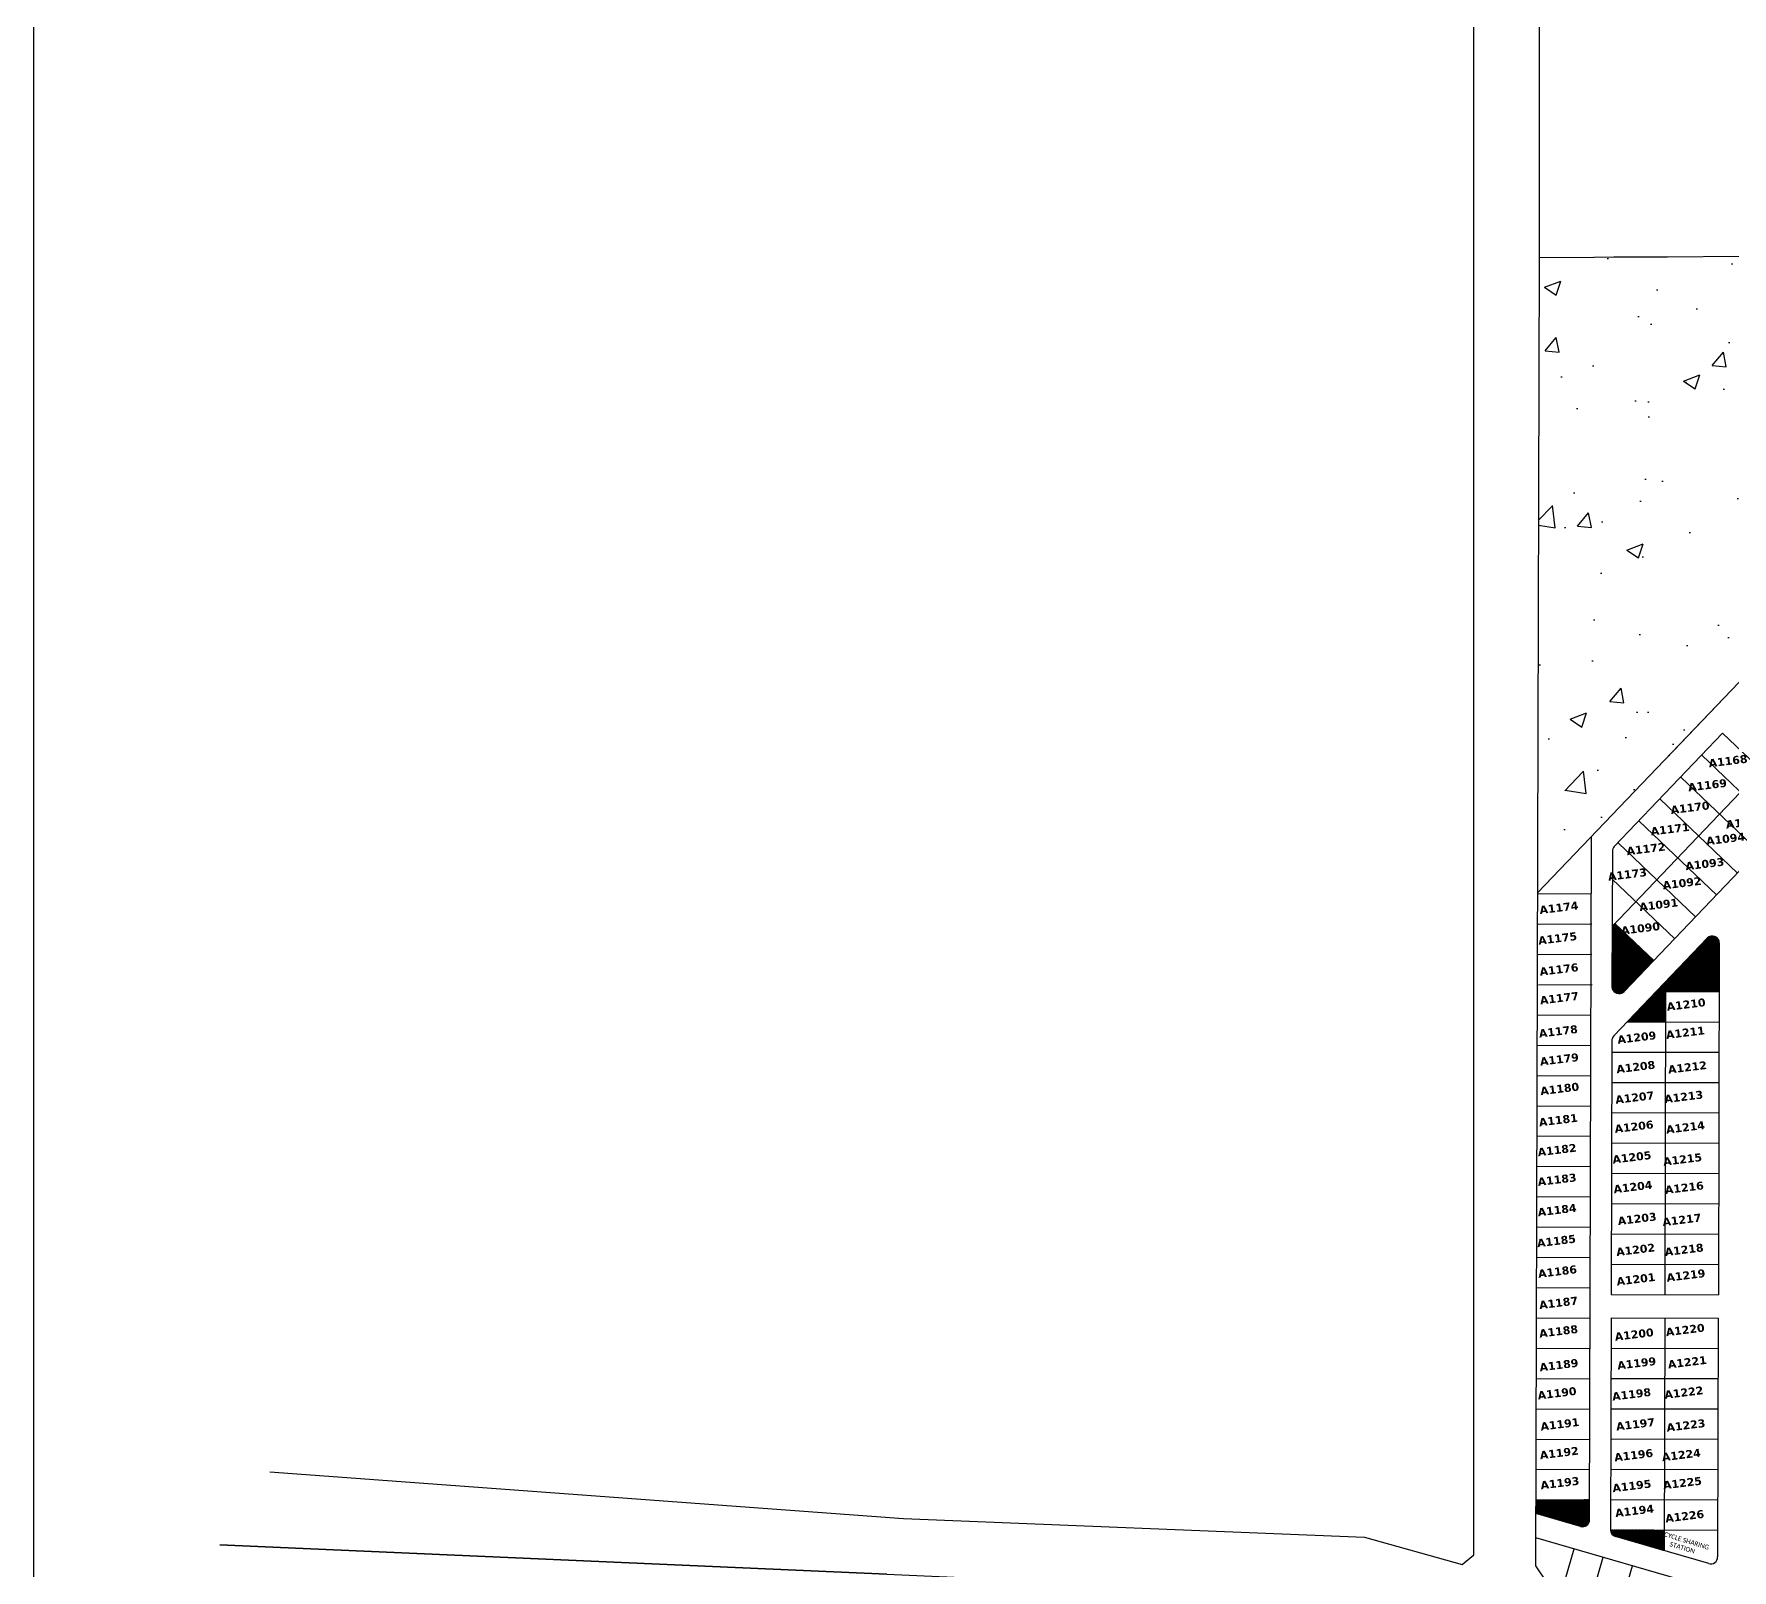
# Model space of a CAD drawing. Header units: millimetres. Extents: x 2359 to 301137, y 976657 to 981112.
# Drawn here: x 297951 to 298680, y 979455 to 980114 of the extents above; entities that cross this region are included whole.
import ezdxf

# ---------------------------------------------------------------- set-up
doc = ezdxf.new("R2010")
doc.units = ezdxf.units.MM
doc.header["$MEASUREMENT"] = 0
doc.layers.add('Annotation - Text_Pen_No__86', color=7, linetype='Continuous', lineweight=20, true_color=0x5555ff)
for name, color, linetype in [('DESIGNNN', 7, 'Continuous'), ('Gridcrosses', 7, 'Continuous'), ('Plines', 1, 'Continuous')]:
    doc.layers.add(name, color=color, linetype=linetype)
doc.styles.get("Standard").update_dxf_attribs({"font": 'arial.ttf'})
pattern_1 = [(45, (20960.45515, 4365.00687), (-0.088388347648, 0.088388347648), [])]

msp = doc.modelspace()

# ---------------------------------------------------------------- hatches: boundary and pattern name
h = msp.add_hatch()
h.set_pattern_fill('AR-CONC', color=256, scale=10)
h.set_pattern_definition([(50, (-3.133, 0.694), (71.7260183, -6.2752135), [7.5, -82.5]), (355, (-3.13, 0.694), (-13.8751334, 75.2192134), [6, -66]), (100.4514445, (2.844, 0.17), (57.8508847, 68.943999), [6.374019, -70.114211]), (46.1842, (-3.13, 20.69), (106.724133, -16.551928), [11.25, -123.75]), (96.635635, (5.76, 19.31), (93.466195, 97.41186), [9.561034, -105.171376]), (351.184164, (-3.13, 20.69), (93.466195, 97.41186), [9, -99]), (21, (6.867, 15.694), (59.6907052, -40.261889), [7.5, -82.5]), (326, (6.87, 15.694), (24.331533, 72.5150045), [6, -66]), (71.451445, (11.84, 12.34), (84.0222377, 32.2531153), [6.374019, -70.114211]), (37.5, (-3.133, 0.694), (1.2159855, 33.2893854), [0, -65.2, 0, -67, 0, -66.25]), (7.5, (-3.133, 0.694), (26.3069537, 39.4411712), [0, -38.2, 0, -63.7, 0, -25.25]), (327.5, (-25.433, 0.694), (53.3822436, -2.2554872), [0, -25, 0, -78, 0, -103.5]), (317.5, (-35.433, 0.694), (58.318617, 10.0104982), [0, -32.5, 0, -51.8, 0, -73.5])])
h.paths.add_polyline_path([(298596.13349, 979745.90109), (298596.86685, 980018.50989), (298737.49185, 980019.3688), (298855.28085, 980403.8308), (299131.78099, 980306.3323)])
h = msp.add_hatch()
h.set_pattern_fill('ANSI31', color=3)
h.set_pattern_definition(pattern_1)
h.paths.add_polyline_path([(298773.08215, 979737.96039), (298764.82816, 979745.83041), (298733.04482, 979712.5765), (298741.41854, 979704.59231)])
h.paths.add_polyline_path([(298771.71136, 979443.58121), (298771.97351, 979443.33126), (298787.80531, 979460.0153), (298779.08833, 979468.32677)])
h.paths.add_polyline_path([(298595.43295, 979485.49119), (298595.41731, 979479.67733), (298614.57331, 979474.11684, 0.498767686), (298618.4096, 979476.98993), (298618.4326, 979485.63167)])
h.paths.add_polyline_path([(298627.39853, 979472.65509, 0.334437547), (298629.56222, 979469.76594), (298650.37459, 979463.72465), (298650.39845, 979472.59322)])
h.paths.add_polyline_path([(298645.82265, 979466.33025), (298668.52312, 979459.38737), (298670.92125, 979467.22832), (298648.22079, 979474.1712)], flags=9)
h = msp.add_hatch()
h.set_pattern_fill('ANSI31', color=3)
h.set_pattern_definition(pattern_1)
h.paths.add_polyline_path([(298706.87096, 979676.99899, 0.78468467), (298701.82117, 979679.90816), (298684.73389, 979662.03028, 0.192345926), (298683.90263, 979659.96552), (298683.79134, 979618.5978, 0.869030207), (298689.67239, 979617.75338)])
h.paths.add_polyline_path([(298645.89423, 979716.91538), (298629.24819, 979732.78706), (298628.09508, 979731.58059), (298628.02548, 979705.70863, 0.677365567), (298633.1942, 979703.62774)])
h.paths.add_polyline_path([(298674.07604, 979724.43935, 0.677365567), (298668.90732, 979726.52025), (298647.0037, 979703.60318), (298674.01979, 979703.53051)])
h.paths.add_polyline_path([(298703.63384, 979729.56562), (298686.9878, 979745.43729), (298684.95253, 979743.30786, 0.192345926), (298684.12128, 979741.2431), (298684.0347, 979709.05965)])
h.paths.add_polyline_path([(298651.01987, 979703.59238), (298647.0037, 979703.60318), (298634.61042, 979690.63648), (298650.9849, 979690.59243)])

# ---------------------------------------------------------------- linework, layer by layer
for p, q in [((298596.13349, 979745.90109), (299131.78099, 980306.3323)), ((298596.86685, 980018.50989), (298619.8513, 980018.65028)), ((298651.8674, 980018.64347), (298628.86749, 980018.70535)), ((298629.01292, 979765.8288), (298675.47789, 979814.44365)), ((298675.47789, 979814.44365), (298708.85779, 979782.61654)), ((298666.50694, 979805.03502), (298699.88685, 979773.20792)), ((298628.09508, 979731.58059), (298692.12393, 979798.57197)), ((298657.536, 979795.6264), (298690.91591, 979763.7993)), ((298648.56506, 979786.21778), (298681.94497, 979754.39067)), ((298633.1942, 979703.62774), (298708.76996, 979782.70029)), ((298639.59412, 979776.80915), (298672.97403, 979744.98205)), ((298618.4096, 979476.98993), (298619.18955, 979770.02392)), ((298628.18166, 979763.76405), (298628.02548, 979705.70863)), ((298630.62318, 979767.40053), (298664.00308, 979735.57343)), ((298628.14947, 979751.79692), (298655.03214, 979726.1648)), ((298596.24678, 979745.50101), (298619.23865, 979745.64144)), ((298596.32618, 979732.50126), (298619.31805, 979732.64169)), ((298629.24819, 979732.78706), (298646.0612, 979716.75618)), ((298628.79427, 979684.55122), (298668.90732, 979726.52025)), ((298674.07604, 979724.43935), (298673.67007, 979573.53098)), ((298596.40558, 979719.5015), (298619.39745, 979719.64193)), ((298596.48498, 979706.50174), (298619.47685, 979706.64217)), ((298647.0037, 979703.60318), (298674.01979, 979703.53051)), ((298651.01987, 979703.59238), (298650.67015, 979573.59285)), ((298595.99252, 979693.49849), (298618.98624, 979693.63893)), ((298634.61042, 979690.63648), (298673.98482, 979690.53055)), ((298595.95755, 979680.49804), (298618.95164, 979680.63848)), ((298627.96301, 979682.48647), (298627.67024, 979573.65472)), ((298627.95001, 979677.65435), (298673.94985, 979677.5306)), ((298595.92257, 979667.49758), (298618.91703, 979667.63802)), ((298627.91504, 979664.65439), (298673.91487, 979664.53065)), ((298595.8876, 979654.49712), (298618.88243, 979654.63757)), ((298627.88007, 979651.65444), (298673.8799, 979651.53069)), ((298595.85263, 979641.49667), (298618.84783, 979641.63712)), ((298627.8451, 979638.65449), (298673.84493, 979638.53074)), ((298595.81765, 979628.49621), (298618.81323, 979628.63666)), ((298627.81012, 979625.65453), (298673.80996, 979625.53079)), ((298595.78268, 979615.49576), (298618.77862, 979615.63621)), ((298627.77515, 979612.65458), (298673.77499, 979612.53084)), ((298595.74771, 979602.4953), (298618.74402, 979602.63575)), ((298627.74018, 979599.65463), (298673.74001, 979599.53088)), ((298595.71273, 979589.49484), (298618.70942, 979589.6353)), ((298627.70521, 979586.65468), (298673.70504, 979586.53093)), ((298595.67776, 979576.49439), (298618.67482, 979576.63485)), ((298627.67024, 979573.65472), (298673.67007, 979573.53098)), ((298595.64279, 979563.49393), (298618.64021, 979563.63439)), ((298627.64334, 979563.65476), (298627.39853, 979472.65509)), ((298627.64334, 979563.65476), (298673.64317, 979563.53101)), ((298650.64325, 979563.59289), (298650.37459, 979463.72465)), ((298673.64317, 979563.53101), (298673.36745, 979461.03699)), ((298595.60781, 979550.49347), (298618.60561, 979550.63394)), ((298627.60836, 979550.65481), (298673.6082, 979550.53106)), ((298595.57284, 979537.49302), (298618.57101, 979537.63349)), ((298627.57339, 979537.65485), (298673.57323, 979537.53111)), ((298595.53787, 979524.49256), (298618.53641, 979524.63303)), ((298627.53842, 979524.6549), (298673.53825, 979524.53115)), ((298595.5029, 979511.49211), (298618.5018, 979511.63258)), ((298627.50345, 979511.65495), (298673.50328, 979511.5312)), ((298595.46792, 979498.49165), (298618.4672, 979498.63212)), ((298627.46848, 979498.65499), (298673.46831, 979498.53125)), ((298614.57331, 979474.11684), (298595.41731, 979479.67733)), ((298595.43295, 979485.49119), (298618.4326, 979485.63167)), ((298627.43351, 979485.65504), (298673.43334, 979485.5313)), ((298627.39853, 979472.65509), (298673.39837, 979472.53134)), ((298669.53115, 979458.16399), (298629.56222, 979469.76594)), ((298605.37612, 979442.42438), (298611.78777, 979464.51263)), ((298617.86078, 979438.80041), (298624.27243, 979460.88866)), ((298630.34544, 979435.17643), (298636.75709, 979457.26468))]:
    msp.add_line(p, q)
msp.add_lwpolyline([(298596.86685, 980018.50989), (298737.49185, 980019.3688), (298855.28085, 980403.8308)])
for centre, start, end in [((298631.18165, 979763.75598), 136.29530829, 179.84586644), ((298671.07605, 979724.44742), 359.84586644, 136.29530829), ((298631.02547, 979705.70056), 179.84586644, 316.29530829), ((298630.963, 979682.4784), 136.29530829, 179.84586644), ((298615.40961, 979476.99791), 253.81334663, 359.84749961), ((298630.39852, 979472.64702), 179.84586644, 253.81334663), ((298670.36746, 979461.04506), 253.81334663, 359.84586644)]:
    msp.add_arc(centre, 3, start, end)
at = {"layer": 'DESIGNNN', "color": 7}
msp.add_lwpolyline([(297950.96213, 981111.86539), (301100.96213, 981111.86539), (301100.96213, 976656.86539), (297950.96213, 976656.86539)], close=True, dxfattribs=at)
at = {"layer": 'DESIGNNN', "color": 1}
msp.add_lwpolyline([(298651.28893, 979803.6085), (298962.70412, 980129.48526)], dxfattribs=at)
at = {"layer": 'DESIGNNN', "color": 7}
msp.add_lwpolyline([(298743.74082, 979402.26067), (298605.37612, 979442.42438), (298595.35685, 979457.2018), (298596.86685, 980018.50989)], dxfattribs=at)
msp.add_lwpolyline([(298743.71389, 979402.17033), (298749.31583, 979421.46789, 0.41421853), (298747.27107, 979425.18532), (298595.38932, 979469.27268)], format="xyb", dxfattribs=at)
at = {"layer": 'Gridcrosses', "color": 7}
msp.add_lwpolyline([(298596.86685, 980000.6938), (298596.86685, 980004.6938)], dxfattribs=at)
at = {"layer": 'Plines', "color": 7}
for points in [[(298052.2225, 979497.52574), (298324.0379, 979477.49974), (298521.80389, 979469.59967), (298563.78211, 979457.87323), (298568.72731, 979461.90884), (298568.72731, 980474.62869)], [(299006.21485, 979325.7868), (298605.37612, 979442.42438), (298595.35685, 979457.2018), (298596.86685, 980018.50989), (298596.86685, 980474.62869)], [(298316.89977, 979453.63339), (298030.76347, 979466.20976), (298316.89977, 979453.63339), (298426.2169, 979448.82864)]]:
    msp.add_lwpolyline(points, dxfattribs=at)

# ---------------------------------------------------------------- texts
at = {"layer": 'Annotation - Text_Pen_No__86', "color": 7, "linetype": 'Continuous', "lineweight": 20, "char_height": 3.4335879, "attachment_point": 2, "rotation": 7.03243421}
for s, insert in [('\\A1;{\\fVerdana|b1|i0|c0|p34;A1168}', (298677.59557, 979804.22172)), ('\\A1;{\\fVerdana|b1|i0|c0|p34;A1169}', (298668.74645, 979793.86382)), ('\\A1;{\\fVerdana|b1|i0|c0|p34;A1170}', (298661.28008, 979784.18997)), ('\\A1;{\\fVerdana|b1|i0|c0|p34;A1095}', (298684.97891, 979777.9317)), ('\\A1;{\\fVerdana|b1|i0|c0|p34;A1171}', (298652.73156, 979774.97169)), ('\\A1;{\\fVerdana|b1|i0|c0|p34;A1094}', (298676.51505, 979770.8277)), ('\\A1;{\\fVerdana|b1|i0|c0|p34;A1172}', (298642.38695, 979766.52239)), ('\\A1;{\\fVerdana|b1|i0|c0|p34;A1173}', (298634.39679, 979755.56594)), ('\\A1;{\\fVerdana|b1|i0|c0|p34;A1093}', (298667.63241, 979760.06742)), ('\\A1;{\\fVerdana|b1|i0|c0|p34;A1092}', (298657.85723, 979751.82883)), ('\\A1;{\\fVerdana|b1|i0|c0|p34;A1174}', (298605.021, 979741.29052)), ('\\A1;{\\fVerdana|b1|i0|c0|p34;A1091}', (298647.85522, 979742.57279)), ('\\A1;{\\fVerdana|b1|i0|c0|p34;A1175}', (298604.46791, 979728.14756)), ('\\A1;{\\fVerdana|b1|i0|c0|p34;A1090}', (298640.04338, 979732.41481)), ('\\A1;{\\fVerdana|b1|i0|c0|p34;A1176}', (298605.06136, 979714.80575)), ('\\A1;{\\fVerdana|b1|i0|c0|p34;A1177}', (298605.2097, 979702.50165)), ('\\A1;{\\fVerdana|b1|i0|c0|p34;A1178}', (298604.76464, 979688.27039)), ('\\A1;{\\fVerdana|b1|i0|c0|p34;A1209}', (298638.44044, 979685.61555)), ('\\A1;{\\fVerdana|b1|i0|c0|p34;A1211}', (298659.29994, 979687.69984)), ('\\A1;{\\fVerdana|b1|i0|c0|p34;A1179}', (298605.2143, 979676.23628)), ('\\A1;{\\fVerdana|b1|i0|c0|p34;A1208}', (298637.99346, 979672.96095)), ('\\A1;{\\fVerdana|b1|i0|c0|p34;A1212}', (298660.16713, 979672.81208)), ('\\A1;{\\fVerdana|b1|i0|c0|p34;A1180}', (298605.36331, 979663.58168)), ('\\A1;{\\fVerdana|b1|i0|c0|p34;A1207}', (298637.54649, 979659.85974)), ('\\A1;{\\fVerdana|b1|i0|c0|p34;A1213}', (298658.55495, 979660.15748)), ('\\A1;{\\fVerdana|b1|i0|c0|p34;A1181}', (298604.76733, 979650.18269)), ('\\A1;{\\fVerdana|b1|i0|c0|p34;A1206}', (298637.24847, 979647.35401)), ('\\A1;{\\fVerdana|b1|i0|c0|p34;A1214}', (298659.29994, 979647.05624)), ('\\A1;{\\fVerdana|b1|i0|c0|p34;A1182}', (298604.24613, 979637.36329)), ('\\A1;{\\fVerdana|b1|i0|c0|p34;A1205}', (298636.33656, 979634.21675)), ('\\A1;{\\fVerdana|b1|i0|c0|p34;A1215}', (298658.08002, 979633.31772)), ('\\A1;{\\fVerdana|b1|i0|c0|p34;A1183}', (298604.24613, 979624.62724)), ('\\A1;{\\fVerdana|b1|i0|c0|p34;A1216}', (298658.82984, 979621.18102)), ('\\A1;{\\fVerdana|b1|i0|c0|p34;A1184}', (298604.24613, 979611.59152)), ('\\A1;{\\fVerdana|b1|i0|c0|p34;A1203}', (298638.58585, 979607.84562)), ('\\A1;{\\fVerdana|b1|i0|c0|p34;A1217}', (298657.78014, 979607.39611)), ('\\A1;{\\fVerdana|b1|i0|c0|p34;A1185}', (298603.96765, 979598.32579)), ('\\A1;{\\fVerdana|b1|i0|c0|p34;A1202}', (298637.92468, 979594.55578)), ('\\A1;{\\fVerdana|b1|i0|c0|p34;A1218}', (298658.75168, 979594.55578)), ('\\A1;{\\fVerdana|b1|i0|c0|p34;A1186}', (298604.42041, 979585.20617)), ('\\A1;{\\fVerdana|b1|i0|c0|p34;A1201}', (298638.0756, 979581.88858)), ('\\A1;{\\fVerdana|b1|i0|c0|p34;A1219}', (298659.50628, 979583.54739)), ('\\A1;{\\fVerdana|b1|i0|c0|p34;A1187}', (298604.87316, 979571.78496)), ('\\A1;{\\fVerdana|b1|i0|c0|p34;A1188}', (298604.87316, 979559.57015)), ('\\A1;{\\fVerdana|b1|i0|c0|p34;A1220}', (298659.20444, 979560.16391)), ('\\A1;{\\fVerdana|b1|i0|c0|p34;A1200}', (298637.32101, 979558.21296)), ('\\A1;{\\fVerdana|b1|i0|c0|p34;A1189}', (298605.02408, 979545.09336)), ('\\A1;{\\fVerdana|b1|i0|c0|p34;A1199}', (298638.37744, 979545.84734)), ('\\A1;{\\fVerdana|b1|i0|c0|p34;A1221}', (298660.10995, 979546.29975)), ('\\A1;{\\fVerdana|b1|i0|c0|p34;A1190}', (298604.2271, 979532.99795)), ('\\A1;{\\fVerdana|b1|i0|c0|p34;A1198}', (298636.20776, 979532.54362)), ('\\A1;{\\fVerdana|b1|i0|c0|p34;A1222}', (298658.63967, 979533.30084)), ('\\A1;{\\fVerdana|b1|i0|c0|p34;A1191}', (298605.43967, 979519.67067)), ('\\A1;{\\fVerdana|b1|i0|c0|p34;A1197}', (298637.875, 979519.67067)), ('\\A1;{\\fVerdana|b1|i0|c0|p34;A1223}', (298659.50686, 979519.21633)), ('\\A1;{\\fVerdana|b1|i0|c0|p34;A1192}', (298605.15294, 979507.37478)), ('\\A1;{\\fVerdana|b1|i0|c0|p34;A1196}', (298637.08694, 979506.41944)), ('\\A1;{\\fVerdana|b1|i0|c0|p34;A1224}', (298657.54759, 979506.51497)), ('\\A1;{\\fVerdana|b1|i0|c0|p34;A1193}', (298605.43978, 979494.47761)), ('\\A1;{\\fVerdana|b1|i0|c0|p34;A1195}', (298636.32202, 979493.23566)), ('\\A1;{\\fVerdana|b1|i0|c0|p34;A1225}', (298658.02567, 979494.47761)), ('\\A1;{\\fVerdana|b1|i0|c0|p34;A1194}', (298637.46935, 979482.53578)), ('\\A1;{\\fVerdana|b1|i0|c0|p34;A1226}', (298658.98177, 979480.24294))]:
    msp.add_mtext(s, dxfattribs=dict(at, insert=insert))
for s, insert, width in [('\\A1;{\\fVerdana|b1|i0|c0|p34;A1210}', (298659.5979, 979699.75892), 6.7447662), ('\\A1;{\\fVerdana|b1|i0|c0|p34;A1204}', (298636.78639, 979621.4807), 6.5166685)]:
    msp.add_mtext(s, dxfattribs=dict(at, insert=insert, width=width))
at = {"layer": 'DESIGNNN', "color": 7, "insert": (298624.44491, 979479.89532), "char_height": 2, "attachment_point": 1, "rotation": 342.99387615}
msp.add_mtext_dynamic_manual_height_columns('\\pxqc;{\\fCalibri|b0|i0|c0|p34;BICYCLE SHARING\\P STATION}', width=72.5961899, gutter_width=1000, heights=[0], dxfattribs=at)

doc.saveas('drawing.dxf')
